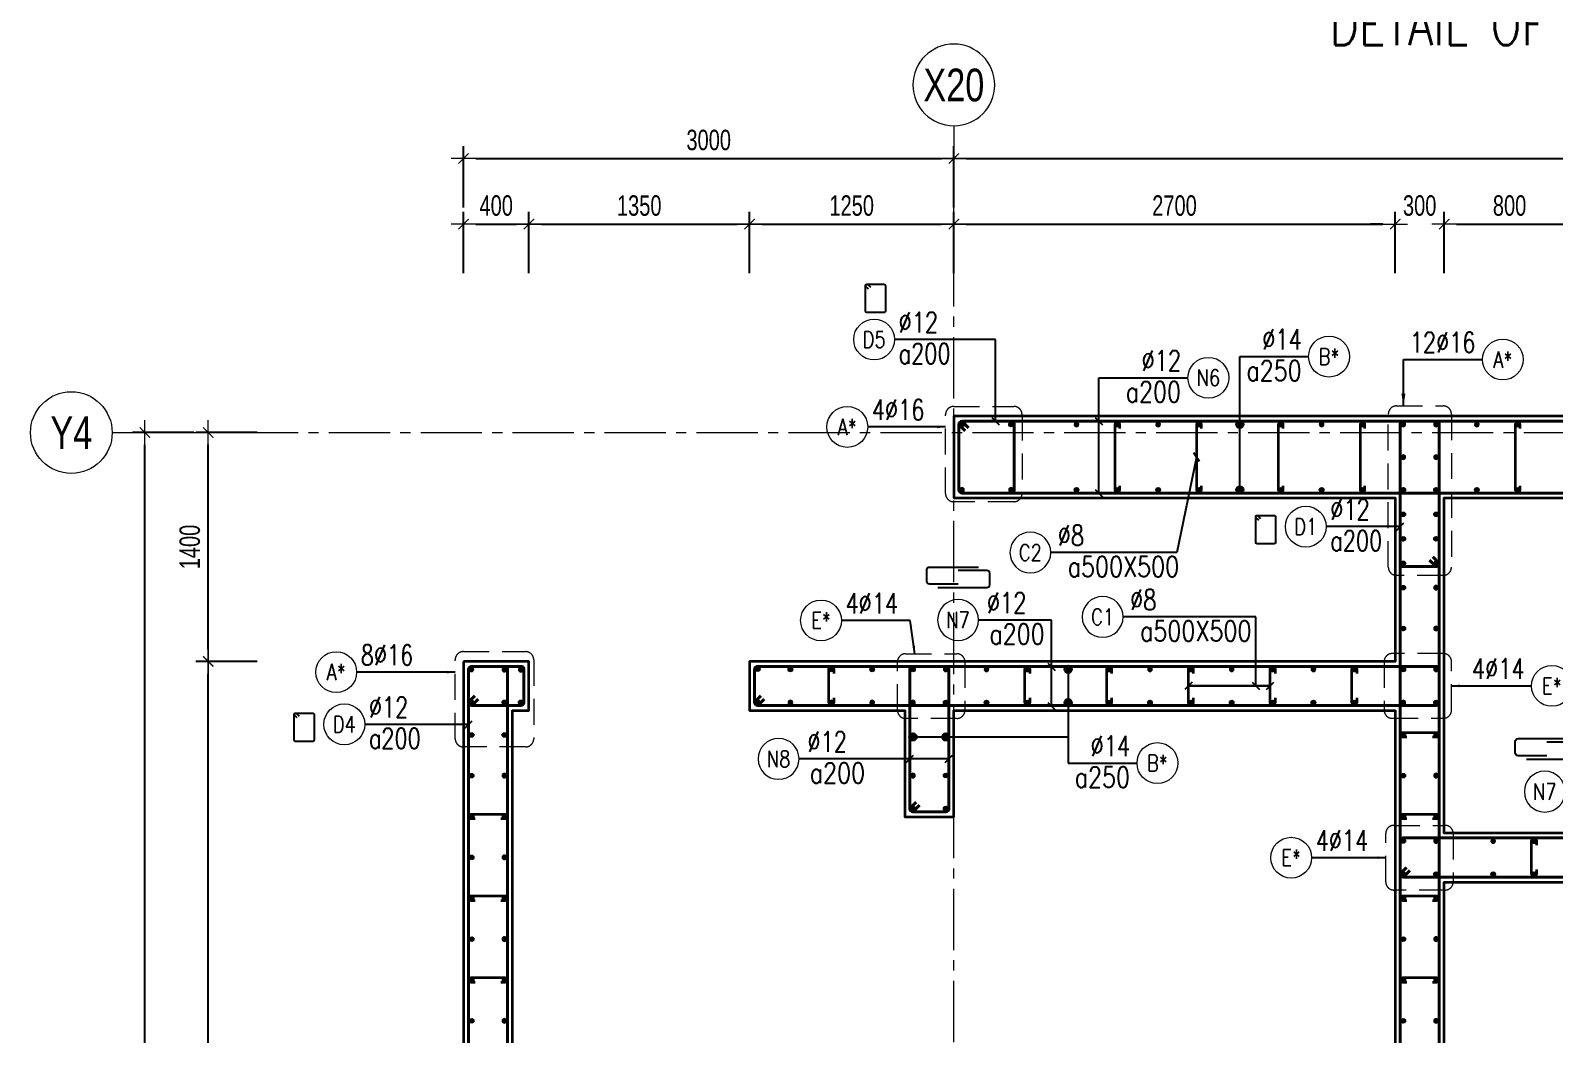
# Model space of a CAD drawing. Header units: millimetres. Extents: x 944027 to 981803, y -83026 to 82675.
# Drawn here: x 944222 to 953547, y -75370 to -69227 of the extents above; entities that cross this region are included whole.
import ezdxf
from ezdxf.enums import TextEntityAlignment as Align

# ---------------------------------------------------------------- set-up
doc = ezdxf.new("R2010")
doc.units = ezdxf.units.MM
doc.header["$MEASUREMENT"] = 0
for name, pattern in [('HIDDEN2', [4.7625, 3.175, -1.5875]), ('HT_Dim Grid$0$CENTER2', [1.125, 0.75, -0.125, 0.125, -0.125]), ('HT_Grid$0$CENTER2', [1.125, 0.75, -0.125, 0.125, -0.125])]:
    doc.linetypes.add(name, pattern=pattern)
doc.layers.get('0').update_dxf_attribs({"lineweight": 20})
doc.layers.get('Defpoints').update_dxf_attribs({"color": 151, "lineweight": 9})
for name, color, linetype, lineweight in [('HT_Dim Grid$0$NDC_S_AXIS', 5, 'HT_Dim Grid$0$CENTER2', 13), ('HT_Dim Grid$0$NDC_S_SYMBOL', 1, 'Continuous', 15), ('HT_Dim Grid$0$NDC_S_TEXT SYMBOL', 7, 'Continuous', 20), ('HT_Grid$0$NDC_S_AXIS', 5, 'HT_Grid$0$CENTER2', 13), ('KC-LEADER', 153, 'Continuous', 18), ('KC-THEP', 6, 'Continuous', 40), ('NDC_S_ANNO', 7, 'Continuous', 20), ('NDC_S_DIM', 1, 'Continuous', 15), ('NDC_S_ENG TITLE', 3, 'Continuous', 20), ('NDC_S_HIDDEN', 8, 'HIDDEN2', 13), ('NDC_S_LEADER', 1, 'Continuous', 15), ('NDC_S_REBAR', 4, 'Continuous', 35), ('NDC_S_STIRRUP', 4, 'Continuous', 40), ('NDC_S_TEXT SYMBOL', 7, 'Continuous', 20), ('NDC_S_VN TEXT', 7, 'Continuous', 20), ('NDC_S_VN TITLE', 6, 'Continuous', 35), ('NDC_S_WALL', 6, 'Continuous', 35)]:
    doc.layers.add(name, color=color, linetype=linetype, lineweight=lineweight)
doc.layers.add('Leader', color=6, linetype='Continuous')
doc.layers.add('Ligature', color=1, linetype='Continuous')
doc.styles.add('HT_Dim Grid$0$NDC_ANNO', font='', dxfattribs={"width": 0.8})
doc.styles.add('NDC_ANNO', font='', dxfattribs={"width": 0.8})
doc.styles.add('NDC_ARIAL', font='arial.ttf', dxfattribs={"width": 0.85})
doc.styles.add('NDC_DIM', font='', dxfattribs={"width": 0.75})
doc.styles.add('NDC_EN TXT', font='romans.shx', dxfattribs={"width": 0.8})
doc.styles.add('NDC_VIE TXT', font='arial.ttf', dxfattribs={"width": 0.8})
doc.styles.get('HT_Dim Grid$0$NDC_ANNO').set_extended_font_data('Dotum')
doc.styles.get('NDC_ANNO').set_extended_font_data('Dotum')
doc.styles.get('NDC_DIM').set_extended_font_data('Dotum')
doc.dimstyles.new('NDC_1-50', dxfattribs={"dimscale": 50, "dimtxt": 2.5, "dimasz": 1, "dimexe": 1.5, "dimexo": 0, "dimgap": 0.8, "dimtad": 1, "dimdec": 0, "dimdsep": 46, "dimtxsty": 'NDC_ARIAL', "dimblk": 'DIMMARK', "dimcen": 49999.938995, "dimdle": 1.5, "dimclrd": 1, "dimclre": 1, "dimclrt": 3, "dimadec": 0, "dimazin": 0, "dimtfac": 1, "dimtdec": 0, "dimtix": 1, "dimtmove": 2, "dimatfit": 3, "dimfxl": 1, "dimarcsym": 0})
doc.dimstyles.new('NDC_dim_30', dxfattribs={"dimscale": 30, "dimtxt": 2.5, "dimasz": 1.5, "dimexe": 1.5, "dimexo": 2.5, "dimgap": 1, "dimtad": 1, "dimdec": 0, "dimzin": 0, "dimdsep": 46, "dimtxsty": 'NDC_DIM', "dimblk": 'DIMMARK', "dimcen": 0.09, "dimdle": 1.2, "dimclrd": 1, "dimclre": 1, "dimclrt": 3, "dimadec": 0, "dimazin": 0, "dimtfac": 1, "dimtdec": 0, "dimtix": 1, "dimtofl": 0, "dimtmove": 0, "dimatfit": 3, "dimfxl": 6, "dimfxlon": 1, "dimtolj": 1, "dimtzin": 0, "dimarcsym": 0})
doc.dimstyles.new('NDC_dim_50', dxfattribs={"dimscale": 50, "dimtxt": 2.5, "dimasz": 1.5, "dimexe": 1.5, "dimexo": 2.5, "dimgap": 1, "dimtad": 1, "dimdec": 0, "dimzin": 0, "dimdsep": 46, "dimtxsty": 'NDC_DIM', "dimblk": 'DIMMARK', "dimcen": 0.09, "dimdle": 1.2, "dimclrd": 1, "dimclre": 1, "dimclrt": 3, "dimadec": 0, "dimazin": 0, "dimtfac": 1, "dimtdec": 0, "dimtix": 1, "dimtofl": 0, "dimtmove": 0, "dimatfit": 3, "dimfxl": 6, "dimfxlon": 1, "dimtolj": 1, "dimtzin": 0, "dimarcsym": 0})

# ---------------------------------------------------------------- blocks, each defined once
blk = doc.blocks.new('Drawing name_symbol')
at = {"layer": 'NDC_S_ENG TITLE', "style": 'NDC_EN TXT', "width": 0.8}
blk.add_attdef('SECTDET1', text='', height=5, dxfattribs=at).set_placement((0, 1.01), align=Align.CENTER)
at = {"layer": 'NDC_S_TEXT SYMBOL', "lineweight": 25, "style": 'NDC_ANNO', "width": 0.8}
blk.add_attdef('SSCALE', text='', height=2.5, dxfattribs=at).set_placement((0, -4), align=Align.CENTER)
at = {"layer": 'NDC_S_VN TITLE', "style": 'NDC_VIE TXT', "width": 0.8}
blk.add_attdef('SECTDET2', text='', height=5, dxfattribs=at).set_placement((0, 7.97), align=Align.CENTER)
blk = doc.blocks.new('THEP')
at = {"layer": 'KC-LEADER', "color": 6}
blk.add_circle((0, 0), 14, dxfattribs=at)
at = {"layer": 'KC-THEP'}
for p, q in [((-14, 0), (14, 0)), ((9.9, 9.9), (-9.9, -9.9)), ((-9.9, 9.9), (9.9, -9.9)), ((0, 14), (0, -14))]:
    blk.add_line(p, q, dxfattribs=at)
blk = doc.blocks.new('DIMMARK')
at = {"layer": 'NDC_S_DIM', "color": 1}
blk.add_line((-1.5, 0), (1, 0), dxfattribs=at)
at = {"layer": 'NDC_S_DIM', "color": 2, "const_width": 0.1}
blk.add_lwpolyline([(-0.42, -0.42), (0.42, 0.42)], dxfattribs=at)
blk = doc.blocks.new('*U13')
blk.add_circle((-2.5, 0), 2.5)
at = {"layer": 'NDC_S_VN TEXT', "color": 3, "style": 'NDC_EN TXT', "width": 0.75}
blk.add_attdef('DK1', (0.5, 0.85), '', height=2.5, dxfattribs=at)
at = {"layer": 'NDC_S_VN TEXT', "color": 7, "style": 'NDC_EN TXT', "width": 0.8}
blk.add_attdef('SH2', text='', height=2, dxfattribs=at).set_placement((-2.5, 0), align=Align.MIDDLE)
blk = doc.blocks.new('*U11')
blk.add_circle((-2.5, 0), 2.5)
at = {"layer": 'NDC_S_VN TEXT', "color": 3, "style": 'NDC_EN TXT', "width": 0.75}
for tag, p in [('DK1', (0.5, 0.85)), ('KC1', (0.5, -2.97))]:
    blk.add_attdef(tag, p, '', height=2.5, dxfattribs=at)
at = {"layer": 'NDC_S_VN TEXT', "color": 7, "style": 'NDC_EN TXT', "width": 0.8}
blk.add_attdef('SH2', text='', height=2, dxfattribs=at).set_placement((-2.5, 0), align=Align.MIDDLE)
blk = doc.blocks.new('*U10')
blk.add_circle((2.5, 0), 2.5)
at = {"layer": 'NDC_S_VN TEXT', "color": 3, "style": 'NDC_EN TXT'}
for tag, width, p in [('DK2', 0.75, (-0.85, 0.85)), ('KC2', 0.8, (-0.85, -2.97))]:
    blk.add_attdef(tag, text='', height=2.5, dxfattribs=dict(at, width=width)).set_placement(p, align=Align.RIGHT)
at = {"layer": 'NDC_S_VN TEXT', "color": 7, "style": 'NDC_EN TXT', "width": 0.8}
blk.add_attdef('SH3', text='', height=2, dxfattribs=at).set_placement((2.5, 0), align=Align.MIDDLE)
blk = doc.blocks.new('*U9')
blk.add_circle((2.5, 0), 2.5)
at = {"layer": 'NDC_S_VN TEXT', "color": 3, "style": 'NDC_EN TXT', "width": 0.75}
blk.add_attdef('DK2', text='', height=2.5, dxfattribs=at).set_placement((-0.85, 0.85), align=Align.RIGHT)
at = {"layer": 'NDC_S_VN TEXT', "color": 7, "style": 'NDC_EN TXT', "width": 0.8}
blk.add_attdef('SH3', text='', height=2, dxfattribs=at).set_placement((2.5, 0), align=Align.MIDDLE)
blk = doc.blocks.new('A$C72321851')
at = {"layer": 'Ligature'}
for points in [[(-60.9, -129.3), (-60.9, 170.9, -0.414214), (-43.3, 188.5), (25.8, 188.5, -0.414214), (43.4, 170.9), (43.4, -4.3)], [(-39.7, -4.3), (-39.7, -179.5, 0.414214), (-22.1, -197.1), (47, -197.1, 0.414214), (64.6, -179.5), (64.6, 120.7)]]:
    blk.add_lwpolyline(points, format="xyb", dxfattribs=at)
blk = doc.blocks.new('*D716')
at = {"layer": 'Defpoints', "color": 0, "ltscale": 200, "transparency": 16777216}
for p in [(947271.5, -70411.5), (946871.5, -73087.2), (947271.5, -73087.2)]:
    blk.add_point(p, dxfattribs=at)
at = {"layer": 'NDC_S_DIM', "color": 1, "lineweight": -2, "ltscale": 200, "transparency": 16777216}
for p, q in [((946871.5, -70711.5), (946871.5, -70336.5)), ((947271.5, -70711.5), (947271.5, -70336.5)), ((946946.5, -70411.5), (947196.5, -70411.5))]:
    blk.add_line(p, q, dxfattribs=at)
at = {"layer": 'NDC_S_DIM', "color": 1, "lineweight": -2, "ltscale": 200, "transparency": 16777216, "xscale": 75, "yscale": 75, "zscale": 75, "rotation": 180}
blk.add_blockref('DIMMARK', (946871.5, -70411.5), dxfattribs=at)
at = {"layer": 'NDC_S_DIM', "color": 1, "lineweight": -2, "ltscale": 200, "transparency": 16777216, "xscale": 75, "yscale": 75, "zscale": 75}
blk.add_blockref('DIMMARK', (947271.5, -70411.5), dxfattribs=at)
at = {"layer": 'NDC_S_DIM', "color": 3, "ltscale": 200, "transparency": 16777216, "insert": (947071.5, -70298.9), "char_height": 125, "attachment_point": 5, "style": 'NDC_DIM'}
blk.add_mtext('\\A1;400', dxfattribs=at)
blk = doc.blocks.new('*D717')
at = {"layer": 'Defpoints', "color": 0, "ltscale": 200, "transparency": 16777216}
for p in [(948621.5, -70411.5), (948621.5, -71587.2), (947271.5, -73087.2)]:
    blk.add_point(p, dxfattribs=at)
at = {"layer": 'NDC_S_DIM', "color": 1, "lineweight": -2, "ltscale": 200, "transparency": 16777216}
for p, q in [((947271.5, -70711.5), (947271.5, -70336.5)), ((948621.5, -70711.5), (948621.5, -70336.5)), ((947346.5, -70411.5), (948546.5, -70411.5))]:
    blk.add_line(p, q, dxfattribs=at)
at = {"layer": 'NDC_S_DIM', "color": 1, "lineweight": -2, "ltscale": 200, "transparency": 16777216, "xscale": 75, "yscale": 75, "zscale": 75, "rotation": 180}
blk.add_blockref('DIMMARK', (947271.5, -70411.5), dxfattribs=at)
at = {"layer": 'NDC_S_DIM', "color": 1, "lineweight": -2, "ltscale": 200, "transparency": 16777216, "xscale": 75, "yscale": 75, "zscale": 75}
blk.add_blockref('DIMMARK', (948621.5, -70411.5), dxfattribs=at)
at = {"layer": 'NDC_S_DIM', "color": 3, "ltscale": 200, "transparency": 16777216, "insert": (947946.5, -70298.9), "char_height": 125, "attachment_point": 5, "style": 'NDC_DIM'}
blk.add_mtext('\\A1;1350', dxfattribs=at)
blk = doc.blocks.new('*D718')
at = {"layer": 'Defpoints', "color": 0, "ltscale": 200, "transparency": 16777216}
for p in [(952871.5, -70411.5), (952571.5, -72087.2), (952871.5, -72087.2)]:
    blk.add_point(p, dxfattribs=at)
at = {"layer": 'NDC_S_DIM', "color": 1, "lineweight": -2, "ltscale": 200, "transparency": 16777216}
for p, q in [((952571.5, -70711.5), (952571.5, -70336.5)), ((952871.5, -70711.5), (952871.5, -70336.5)), ((952496.5, -70411.5), (952421.5, -70411.5)), ((952946.5, -70411.5), (953021.5, -70411.5))]:
    blk.add_line(p, q, dxfattribs=at)
at = {"layer": 'NDC_S_DIM', "color": 1, "lineweight": -2, "ltscale": 200, "transparency": 16777216, "xscale": 75, "yscale": 75, "zscale": 75}
blk.add_blockref('DIMMARK', (952571.5, -70411.5), dxfattribs=at)
at = {"layer": 'NDC_S_DIM', "color": 1, "lineweight": -2, "ltscale": 200, "transparency": 16777216, "xscale": 75, "yscale": 75, "zscale": 75, "rotation": 180}
blk.add_blockref('DIMMARK', (952871.5, -70411.5), dxfattribs=at)
at = {"layer": 'NDC_S_DIM', "color": 3, "ltscale": 200, "transparency": 16777216, "insert": (952721.5, -70298.9), "char_height": 125, "attachment_point": 5, "style": 'NDC_DIM'}
blk.add_mtext('\\A1;300', dxfattribs=at)
blk = doc.blocks.new('*D719')
at = {"layer": 'Defpoints', "color": 0, "ltscale": 200, "transparency": 16777216}
for p in [(953671.5, -70411.5), (953671.5, -71837.2), (952871.5, -72087.2)]:
    blk.add_point(p, dxfattribs=at)
at = {"layer": 'NDC_S_DIM', "color": 1, "lineweight": -2, "ltscale": 200, "transparency": 16777216}
for p, q in [((952871.5, -70711.5), (952871.5, -70336.5)), ((953671.5, -70711.5), (953671.5, -70336.5)), ((952946.5, -70411.5), (953596.5, -70411.5))]:
    blk.add_line(p, q, dxfattribs=at)
at = {"layer": 'NDC_S_DIM', "color": 1, "lineweight": -2, "ltscale": 200, "transparency": 16777216, "xscale": 75, "yscale": 75, "zscale": 75, "rotation": 180}
blk.add_blockref('DIMMARK', (952871.5, -70411.5), dxfattribs=at)
at = {"layer": 'NDC_S_DIM', "color": 1, "lineweight": -2, "ltscale": 200, "transparency": 16777216, "xscale": 75, "yscale": 75, "zscale": 75}
blk.add_blockref('DIMMARK', (953671.5, -70411.5), dxfattribs=at)
at = {"layer": 'NDC_S_DIM', "color": 3, "ltscale": 200, "transparency": 16777216, "insert": (953271.5, -70298.9), "char_height": 125, "attachment_point": 5, "style": 'NDC_DIM'}
blk.add_mtext('\\A1;800', dxfattribs=at)
blk = doc.blocks.new('*D727')
at = {"layer": 'Defpoints', "color": 0, "ltscale": 200, "transparency": 16777216}
for p in [(949871.5, -70010.4), (946871.5, -70711.5), (949871.5, -70711.5)]:
    blk.add_point(p, dxfattribs=at)
at = {"layer": 'NDC_S_DIM', "color": 1, "lineweight": -2, "ltscale": 200, "transparency": 16777216}
for p, q in [((946871.5, -70310.4), (946871.5, -69935.4)), ((946946.5, -70010.4), (949796.5, -70010.4)), ((949871.5, -70310.4), (949871.5, -69935.4))]:
    blk.add_line(p, q, dxfattribs=at)
at = {"layer": 'NDC_S_DIM', "color": 1, "lineweight": -2, "ltscale": 200, "transparency": 16777216, "xscale": 75, "yscale": 75, "zscale": 75, "rotation": 180}
blk.add_blockref('DIMMARK', (946871.5, -70010.4), dxfattribs=at)
at = {"layer": 'NDC_S_DIM', "color": 1, "lineweight": -2, "ltscale": 200, "transparency": 16777216, "xscale": 75, "yscale": 75, "zscale": 75}
blk.add_blockref('DIMMARK', (949871.5, -70010.4), dxfattribs=at)
at = {"layer": 'NDC_S_DIM', "color": 3, "ltscale": 200, "transparency": 16777216, "insert": (948371.5, -69897.8), "char_height": 125, "attachment_point": 5, "style": 'NDC_DIM'}
blk.add_mtext('\\A1;3000', dxfattribs=at)
blk = doc.blocks.new('*D729')
at = {"layer": 'Defpoints', "color": 0, "ltscale": 200, "transparency": 16777216}
for p in [(945309.7, -73087.2), (946871.5, -73087.2), (946871.5, -80287.2)]:
    blk.add_point(p, dxfattribs=at)
at = {"layer": 'NDC_S_DIM', "color": 1, "lineweight": -2, "ltscale": 200, "transparency": 16777216}
for p, q in [((945609.7, -73087.2), (945234.7, -73087.2)), ((945309.7, -80212.2), (945309.7, -73162.2)), ((945609.7, -80287.2), (945234.7, -80287.2))]:
    blk.add_line(p, q, dxfattribs=at)
at = {"layer": 'NDC_S_DIM', "color": 1, "lineweight": -2, "ltscale": 200, "transparency": 16777216, "xscale": 75, "yscale": 75, "zscale": 75}
for p, rotation in [((945309.7, -73087.2), 90), ((945309.7, -80287.2), 270)]:
    blk.add_blockref('DIMMARK', p, dxfattribs=dict(at, rotation=rotation))
at = {"layer": 'NDC_S_DIM', "color": 3, "ltscale": 200, "transparency": 16777216, "insert": (945197.1, -76687.2), "char_height": 125, "attachment_point": 5, "rotation": 90, "style": 'NDC_DIM'}
blk.add_mtext('\\A1;7200', dxfattribs=at)
blk = doc.blocks.new('*D730')
at = {"layer": 'Defpoints', "color": 0, "ltscale": 200, "transparency": 16777216}
for p in [(944922.1, -71687.2), (946871.5, -71687.2), (946871.5, -80687.2)]:
    blk.add_point(p, dxfattribs=at)
at = {"layer": 'NDC_S_DIM', "color": 1, "lineweight": -2, "ltscale": 200, "transparency": 16777216}
for p, q in [((945222.1, -71687.2), (944847.1, -71687.2)), ((944922.1, -80612.2), (944922.1, -71762.2)), ((945222.1, -80687.2), (944847.1, -80687.2))]:
    blk.add_line(p, q, dxfattribs=at)
at = {"layer": 'NDC_S_DIM', "color": 1, "lineweight": -2, "ltscale": 200, "transparency": 16777216, "xscale": 75, "yscale": 75, "zscale": 75}
for p, rotation in [((944922.1, -71687.2), 90), ((944922.1, -80687.2), 270)]:
    blk.add_blockref('DIMMARK', p, dxfattribs=dict(at, rotation=rotation))
at = {"layer": 'NDC_S_DIM', "color": 3, "ltscale": 200, "transparency": 16777216, "insert": (944809.5, -76187.2), "char_height": 125, "attachment_point": 5, "rotation": 90, "style": 'NDC_DIM'}
blk.add_mtext('\\A1;9000', dxfattribs=at)
blk = doc.blocks.new('*U21')
at = {"layer": 'HT_Dim Grid$0$NDC_S_SYMBOL'}
blk.add_line((0, 5), (0, 9), dxfattribs=at)
blk.add_circle((0, 0), 5, dxfattribs=at)
at = {"layer": 'HT_Dim Grid$0$NDC_S_TEXT SYMBOL', "color": 7, "style": 'HT_Dim Grid$0$NDC_ANNO', "width": 0.8}
blk.add_attdef('GRID', text='', height=4, dxfattribs=at).set_placement((0, 0), align=Align.MIDDLE)
blk = doc.blocks.new('*U22')
at = {"layer": 'HT_Dim Grid$0$NDC_S_SYMBOL'}
blk.add_line((5, 0), (9, 0), dxfattribs=at)
blk.add_circle((0, 0), 5, dxfattribs=at)
at = {"layer": 'HT_Dim Grid$0$NDC_S_TEXT SYMBOL', "color": 7, "style": 'HT_Dim Grid$0$NDC_ANNO', "width": 0.8}
blk.add_attdef('GRID', text='', height=4, rotation=270, dxfattribs=at).set_placement((0, 0), align=Align.MIDDLE)
blk = doc.blocks.new('*D741')
at = {"layer": 'Defpoints', "color": 0, "ltscale": 200, "transparency": 16777216}
for p in [(949871.5, -70411.5), (949871.5, -70984.7), (948621.5, -71587.2)]:
    blk.add_point(p, dxfattribs=at)
at = {"layer": 'NDC_S_DIM', "color": 1, "lineweight": -2, "ltscale": 200, "transparency": 16777216}
for p, q in [((948621.5, -70711.5), (948621.5, -70336.5)), ((949871.5, -70711.5), (949871.5, -70336.5)), ((948696.5, -70411.5), (949796.5, -70411.5))]:
    blk.add_line(p, q, dxfattribs=at)
at = {"layer": 'NDC_S_DIM', "color": 1, "lineweight": -2, "ltscale": 200, "transparency": 16777216, "xscale": 75, "yscale": 75, "zscale": 75, "rotation": 180}
blk.add_blockref('DIMMARK', (948621.5, -70411.5), dxfattribs=at)
at = {"layer": 'NDC_S_DIM', "color": 1, "lineweight": -2, "ltscale": 200, "transparency": 16777216, "xscale": 75, "yscale": 75, "zscale": 75}
blk.add_blockref('DIMMARK', (949871.5, -70411.5), dxfattribs=at)
at = {"layer": 'NDC_S_DIM', "color": 3, "ltscale": 200, "transparency": 16777216, "insert": (949246.5, -70298.9), "char_height": 125, "attachment_point": 5, "style": 'NDC_DIM'}
blk.add_mtext('\\A1;1250', dxfattribs=at)
blk = doc.blocks.new('*D742')
at = {"layer": 'Defpoints', "color": 0, "ltscale": 200, "transparency": 16777216}
for p in [(952571.5, -70411.5), (952571.5, -70711.5), (949871.5, -70984.7)]:
    blk.add_point(p, dxfattribs=at)
at = {"layer": 'NDC_S_DIM', "color": 1, "lineweight": -2, "ltscale": 200, "transparency": 16777216}
for p, q in [((949871.5, -70711.5), (949871.5, -70336.5)), ((952571.5, -70586.5), (952571.5, -70336.5)), ((949946.5, -70411.5), (952496.5, -70411.5))]:
    blk.add_line(p, q, dxfattribs=at)
at = {"layer": 'NDC_S_DIM', "color": 1, "lineweight": -2, "ltscale": 200, "transparency": 16777216, "xscale": 75, "yscale": 75, "zscale": 75, "rotation": 180}
blk.add_blockref('DIMMARK', (949871.5, -70411.5), dxfattribs=at)
at = {"layer": 'NDC_S_DIM', "color": 1, "lineweight": -2, "ltscale": 200, "transparency": 16777216, "xscale": 75, "yscale": 75, "zscale": 75}
blk.add_blockref('DIMMARK', (952571.5, -70411.5), dxfattribs=at)
at = {"layer": 'NDC_S_DIM', "color": 3, "ltscale": 200, "transparency": 16777216, "insert": (951221.5, -70298.9), "char_height": 125, "attachment_point": 5, "style": 'NDC_DIM'}
blk.add_mtext('\\A1;2700', dxfattribs=at)
blk = doc.blocks.new('*D743')
at = {"layer": 'Defpoints', "color": 0, "ltscale": 200, "transparency": 16777216}
for p in [(958671.5, -70010.4), (949871.5, -70711.5), (958671.5, -71587.2)]:
    blk.add_point(p, dxfattribs=at)
at = {"layer": 'NDC_S_DIM', "color": 1, "lineweight": -2, "ltscale": 200, "transparency": 16777216}
for p, q in [((949871.5, -70310.4), (949871.5, -69935.4)), ((949946.5, -70010.4), (958596.5, -70010.4)), ((958671.5, -70310.4), (958671.5, -69935.4))]:
    blk.add_line(p, q, dxfattribs=at)
at = {"layer": 'NDC_S_DIM', "color": 1, "lineweight": -2, "ltscale": 200, "transparency": 16777216, "xscale": 75, "yscale": 75, "zscale": 75, "rotation": 180}
blk.add_blockref('DIMMARK', (949871.5, -70010.4), dxfattribs=at)
at = {"layer": 'NDC_S_DIM', "color": 1, "lineweight": -2, "ltscale": 200, "transparency": 16777216, "xscale": 75, "yscale": 75, "zscale": 75}
blk.add_blockref('DIMMARK', (958671.5, -70010.4), dxfattribs=at)
at = {"layer": 'NDC_S_DIM', "color": 3, "ltscale": 200, "transparency": 16777216, "insert": (954271.5, -69897.8), "char_height": 125, "attachment_point": 5, "style": 'NDC_DIM'}
blk.add_mtext('\\A1;8800', dxfattribs=at)
blk = doc.blocks.new('*D746')
at = {"layer": 'Defpoints', "color": 0, "ltscale": 200, "transparency": 16777216}
for p in [(945309.7, -71687.2), (948201.4, -71687.2), (946871.5, -73087.2)]:
    blk.add_point(p, dxfattribs=at)
at = {"layer": 'NDC_S_DIM', "color": 1, "lineweight": -2, "ltscale": 200, "transparency": 16777216}
for p, q in [((945609.7, -71687.2), (945234.7, -71687.2)), ((945309.7, -73012.2), (945309.7, -71762.2)), ((945609.7, -73087.2), (945234.7, -73087.2))]:
    blk.add_line(p, q, dxfattribs=at)
at = {"layer": 'NDC_S_DIM', "color": 1, "lineweight": -2, "ltscale": 200, "transparency": 16777216, "xscale": 75, "yscale": 75, "zscale": 75}
for p, rotation in [((945309.7, -71687.2), 90), ((945309.7, -73087.2), 270)]:
    blk.add_blockref('DIMMARK', p, dxfattribs=dict(at, rotation=rotation))
at = {"layer": 'NDC_S_DIM', "color": 3, "ltscale": 200, "transparency": 16777216, "insert": (945197.1, -72387.2), "char_height": 125, "attachment_point": 5, "rotation": 90, "style": 'NDC_DIM'}
blk.add_mtext('\\A1;1400', dxfattribs=at)

msp = doc.modelspace()

# ---------------------------------------------------------------- linework, layer by layer
at = {"layer": 'HT_Grid$0$NDC_S_AXIS', "ltscale": 500}
for p, q in [((949871.5, -82165.5), (949871.5, -70010.4)), ((944922.1, -71687.2), (960215.5, -71687.2))]:
    msp.add_line(p, q, dxfattribs=at)
at = {"layer": 'Ligature'}
for points in [[(949349.8, -70809.7), (949333.9, -70793.8, -0.668179), (949339.7, -70779.8), (949444.3, -70779.8, -0.414214), (949452.5, -70788), (949452.5, -70945.1, -0.414214), (949444.3, -70953.3), (949339.7, -70953.3, -0.414214), (949331.5, -70945.1), (949331.5, -70788, -0.668179), (949345.4, -70782.2), (949361.4, -70798.2)], [(951737, -72223.7), (951721, -72207.7, -0.668179), (951726.8, -72193.8), (951831.4, -72193.8, -0.414214), (951839.6, -72201.9), (951839.6, -72359, -0.414214), (951831.4, -72367.2), (951726.8, -72367.2, -0.414214), (951718.6, -72359), (951718.6, -72201.9, -0.668179), (951732.5, -72196.1), (951748.5, -72212.1)], [(945854.5, -73433.1), (945838.5, -73417.2, -0.668179), (945844.3, -73403.2), (945948.9, -73403.2, -0.414214), (945957.1, -73411.4), (945957.1, -73568.5, -0.414214), (945948.9, -73576.7), (945844.3, -73576.7, -0.414214), (945836.1, -73568.5), (945836.1, -73411.4, -0.668179), (945850.1, -73405.6), (945866, -73421.6)]]:
    msp.add_lwpolyline(points, format="xyb", dxfattribs=at)
at = {"layer": 'NDC_S_HIDDEN', "ltscale": 50}
for points in [[(949870.5, -71527.3), (950239, -71527.3, -0.414214), (950289, -71577.3), (950289, -72060, -0.414214), (950239, -72110), (949870.5, -72110, -0.414214), (949820.5, -72060), (949820.5, -71577.3, -0.414214)], [(952579.6, -71524.1), (952865.7, -71524.1, -0.414214), (952915.7, -71574.1), (952915.7, -72510.6, -0.414214), (952865.7, -72560.6), (952579.6, -72560.6, -0.414214), (952529.6, -72510.6), (952529.6, -71574.1, -0.414214)], [(946870.5, -73027.3), (947251.3, -73027.3, -0.414214), (947301.3, -73077.3), (947301.3, -73560, -0.414214), (947251.3, -73610), (946870.5, -73610, -0.414214), (946820.5, -73560), (946820.5, -73077.3, -0.414214)], [(949576.5, -73040), (949889.5, -73040, -0.414214), (949939.5, -73090), (949939.5, -73385.9, -0.414214), (949889.5, -73435.9), (949576.5, -73435.9, -0.414214), (949526.5, -73385.9), (949526.5, -73090, -0.414214)], [(952866.4, -73038.9), (952553.4, -73039.2, 0.414214), (952503.4, -73089.2), (952503.7, -73385.1, 0.414214), (952553.7, -73435.1), (952866.7, -73434.8, 0.414214), (952916.7, -73384.8), (952916.5, -73088.9, 0.414214)], [(952563.8, -74090), (952876.8, -74090, -0.414214), (952926.8, -74140), (952926.8, -74435.9, -0.414214), (952876.8, -74485.9), (952563.8, -74485.9, -0.414214), (952513.8, -74435.9), (952513.8, -74140, -0.414214)]]:
    msp.add_lwpolyline(points, format="xyb", close=True, dxfattribs=at)
at = {"layer": 'NDC_S_REBAR'}
for points in [[(950886.6, -71662.2), (950886.6, -71637.2, 1), (950856.6, -71637.2), (950856.6, -72037.2, 1), (950886.6, -72037.2), (950886.6, -72012.2)], [(951386.6, -71662.2), (951386.6, -71637.2, 1), (951356.6, -71637.2), (951356.6, -72037.2, 1), (951386.6, -72037.2), (951386.6, -72012.2)], [(951886.6, -71662.2), (951886.6, -71637.2, 1), (951856.6, -71637.2), (951856.6, -72037.2, 1), (951886.6, -72037.2), (951886.6, -72012.2)], [(952386.6, -71662.2), (952386.6, -71637.2, 1), (952356.6, -71637.2), (952356.6, -72037.2, 1), (952386.6, -72037.2), (952386.6, -72012.2)], [(953336.5, -71662.2), (953336.5, -71637.2, 1), (953306.5, -71637.2), (953306.5, -72037.2, 1), (953336.5, -72037.2), (953336.5, -72012.2)], [(949136.5, -73310.7), (949136.5, -73335.7, -1), (949106.5, -73335.7), (949106.5, -73135.7, -1), (949136.5, -73135.7), (949136.5, -73160.7)], [(950336.5, -73310.7), (950336.5, -73335.7, -1), (950306.5, -73335.7), (950306.5, -73135.7, -1), (950336.5, -73135.7), (950336.5, -73160.7)], [(950836.5, -73310.7), (950836.5, -73335.7, -1), (950806.5, -73335.7), (950806.5, -73135.7, -1), (950836.5, -73135.7), (950836.5, -73160.7)], [(951336.5, -73310.7), (951336.5, -73335.7, -1), (951306.5, -73335.7), (951306.5, -73135.7, -1), (951336.5, -73135.7), (951336.5, -73160.7)], [(951836.5, -73310.7), (951836.5, -73335.7, -1), (951806.5, -73335.7), (951806.5, -73135.7, -1), (951836.5, -73135.7), (951836.5, -73160.7)], [(952336.5, -73310.7), (952336.5, -73335.7, -1), (952306.5, -73335.7), (952306.5, -73135.7, -1), (952336.5, -73135.7), (952336.5, -73160.7)], [(952643, -73551), (952618, -73551, -1), (952618, -73521), (952825, -73521, -1), (952825, -73551), (952800, -73551)], [(946943, -74051), (946918, -74051, -1), (946918, -74021), (947125.1, -74021, -1), (947125.1, -74051), (947100.1, -74051)], [(952643, -74051), (952618, -74051, -1), (952618, -74021), (952825.1, -74021, -1), (952825.1, -74051), (952800.1, -74051)], [(953436.5, -74360.7), (953436.5, -74385.7, -1), (953406.5, -74385.7), (953406.5, -74185.7, -1), (953436.5, -74185.7), (953436.5, -74210.7)], [(946943, -74551), (946918, -74551, -1), (946918, -74521), (947125.1, -74521, -1), (947125.1, -74551), (947100.1, -74551)], [(952643, -74551), (952618, -74551, -1), (952618, -74521), (952825.1, -74521, -1), (952825.1, -74551), (952800.1, -74551)], [(946943, -75051), (946918, -75051, -1), (946918, -75021), (947125.1, -75021, -1), (947125.1, -75051), (947100.1, -75051)], [(952643, -75051), (952618, -75051, -1), (952618, -75021), (952825.1, -75021, -1), (952825.1, -75051), (952800.1, -75051)]]:
    msp.add_lwpolyline(points, format="xyb", dxfattribs=at)
at = {"layer": 'NDC_S_STIRRUP'}
for points in [[(949961.5, -71657.2), (949921.5, -71617.2, 0.414214), (949901.5, -71637.2), (949901.5, -72037.2, 0.414214), (949921.5, -72057.2), (954021.5, -72057.2, 0.414214), (954041.5, -72037.2), (954041.5, -71637.2, 0.414214), (954021.5, -71617.2), (949921.5, -71617.2, 0.414214), (949901.5, -71637.2), (949941.5, -71677.2)], [(949961.5, -71657.2), (949921.5, -71617.2, 0.414214), (949901.5, -71637.2), (949901.5, -72037.2, 0.414214), (949921.5, -72057.2), (950221.5, -72057.2, 0.414214), (950241.5, -72037.2), (950241.5, -71637.2, 0.414214), (950221.5, -71617.2), (949921.5, -71617.2, 0.414214), (949901.5, -71637.2), (949941.5, -71677.2)], [(952801.5, -80697.2), (952841.5, -80737.2, -0.414214), (952821.5, -80757.2), (952621.5, -80757.2, -0.414214), (952601.5, -80737.2), (952601.5, -71637.2, -0.414214), (952621.5, -71617.2), (952821.5, -71617.2, -0.414214), (952841.5, -71637.2), (952841.5, -80737.2, -0.414214), (952821.5, -80757.2), (952781.5, -80717.2)], [(952801.6, -72447.2), (952841.6, -72487.2, -0.414214), (952821.6, -72507.2), (952621.6, -72507.2, -0.414214), (952601.6, -72487.2), (952601.5, -71637.2, -0.414214), (952621.5, -71617.2), (952821.5, -71617.2, -0.414214), (952841.5, -71637.2), (952841.6, -72487.2, -0.414214), (952821.6, -72507.2), (952781.6, -72467.2)], [(947101.5, -80697.2), (947141.5, -80737.2, -0.414214), (947121.5, -80757.2), (946921.5, -80757.2, -0.414214), (946901.5, -80737.2), (946901.5, -73137.2, -0.414214), (946921.5, -73117.2), (947121.5, -73117.2, -0.414214), (947141.5, -73137.2), (947141.5, -80737.2, -0.414214), (947121.5, -80757.2), (947081.5, -80717.2)], [(946961.5, -73317.2), (946921.5, -73357.2, -0.414214), (946901.5, -73337.2), (946901.5, -73137.2, -0.414214), (946921.5, -73117.2), (947221.5, -73117.2, -0.414214), (947241.5, -73137.2), (947241.5, -73337.2, -0.414358), (947221.5, -73357.2), (946921.5, -73357.2, -0.414214), (946901.5, -73337.2), (946941.5, -73297.2)], [(948711.5, -73317.2), (948671.5, -73357.2, -0.414214), (948651.5, -73337.2), (948651.5, -73137.2, -0.414214), (948671.5, -73117.2), (952821.5, -73117.2, -0.414214), (952841.5, -73137.2), (952841.5, -73337.2, -0.414358), (952821.5, -73357.2), (948671.5, -73357.2, -0.414214), (948651.5, -73337.2), (948691.5, -73297.2)], [(949641.5, -73947.2), (949601.5, -73987.2, 0.414214), (949621.5, -74007.2), (949821.5, -74007.2, 0.414214), (949841.5, -73987.2), (949841.5, -73137.2, 0.414214), (949821.5, -73117.2), (949621.5, -73117.2, 0.414214), (949601.5, -73137.2), (949601.5, -73987.2, 0.414214), (949621.5, -74007.2), (949661.5, -73967.2)], [(952661.5, -74367.2), (952621.5, -74407.2, -0.414214), (952601.5, -74387.2), (952601.5, -74187.2, -0.414214), (952621.5, -74167.2), (955921.5, -74167.2, -0.414214), (955941.5, -74187.2), (955941.5, -74387.2, -0.414358), (955921.5, -74407.2), (952621.5, -74407.2, -0.414214), (952601.5, -74387.2), (952641.5, -74347.2)]]:
    msp.add_lwpolyline(points, format="xyb", dxfattribs=at)
at = {"layer": 'NDC_S_WALL', "ltscale": 10}
for points in [[(954071.5, -71587.2), (949871.5, -71587.2), (949871.5, -72087.2), (952571.5, -72087.2), (952571.5, -73087.2), (948621.5, -73087.2), (948621.5, -73387.2), (949571.5, -73387.2), (949571.5, -74037.2), (949871.5, -74037.2), (949871.5, -73387.2), (952571.5, -73387.2), (952571.5, -78787.2), (948621.5, -78787.2), (948621.5, -80787.2), (951601.5, -80787.2), (951601.5, -80287.2), (948921.5, -80287.2), (948921.5, -78987.2), (952571.5, -78987.2), (952571.5, -80287.2), (952401.5, -80287.2), (952401.5, -80787.2), (958671.5, -80787.2)], [(955671.5, -74137.2), (952871.5, -74137.2), (952871.5, -72087.2), (954071.5, -72087.2)], [(958671.5, -80287.2), (952871.5, -80287.2), (952871.5, -74437.2), (955671.5, -74437.2)]]:
    msp.add_lwpolyline(points, dxfattribs=at)
msp.add_lwpolyline([(946871.5, -73087.2), (946871.5, -80787.2), (947271.5, -80787.2), (947271.5, -80287.2), (947171.5, -80287.2), (947171.5, -73387.2), (947271.5, -73387.2), (947271.5, -73087.2)], close=True, dxfattribs=at)

# ---------------------------------------------------------------- block references
at = {"layer": 'HT_Dim Grid$0$NDC_S_AXIS'}
ref = msp.add_blockref('*U21', (949871.5, -69560.4), dxfattribs=dict(at, xscale=-50, yscale=50, zscale=50, rotation=180))
ref.add_attrib('GRID', 'X20', dxfattribs={"layer": 'HT_Dim Grid$0$NDC_S_TEXT SYMBOL', "color": 7, "height": 200, "style": 'HT_Dim Grid$0$NDC_ANNO', "width": 0.8}).set_placement((949871.5, -69560.4), align=Align.MIDDLE)
ref = msp.add_blockref('*U22', (944472.1, -71687.2), dxfattribs=dict(at, xscale=50, yscale=50, zscale=150))
ref.add_attrib('GRID', 'Y4', dxfattribs={"layer": 'HT_Dim Grid$0$NDC_S_TEXT SYMBOL', "color": 7, "height": 200, "style": 'HT_Dim Grid$0$NDC_ANNO', "width": 0.8}).set_placement((944472.1, -71687.2), align=Align.MIDDLE)
at = {"layer": 'KC-THEP'}
for p, rotation in [((949921.5, -71637.2), 9.668564436380946), ((950221.5, -71637.2), 9.668564436380946), ((952618, -71637.2), 189.6685644359343), ((952618, -71637.2), 189.6685644359343), ((950621.6, -72037.2), 189.6685644363809), ((950871.6, -72037.2), 189.6685644363809), ((951121.6, -72037.2), 189.6685644363809), ((951371.6, -72037.2), 189.6685644363809), ((951621.6, -72037.2), 189.6685644363809), ((951871.6, -72037.2), 189.6685644363809), ((952121.6, -72037.2), 189.6685644363809), ((952371.6, -72037.2), 189.6685644363809), ((952621.5, -72037.2), 189.6685644359343), ((952621.5, -72037.2), 189.6685644359343), ((952621.6, -72037.2), 189.6685644363809), ((952821.5, -72037.2), 189.6685644359343), ((952821.5, -72037.2), 189.6685644359343), ((953071.5, -72037.2), 189.6685644363809), ((953321.5, -72037.2), 189.6685644363809), ((952621.5, -72187.2), 189.6685644359343), ((952821.5, -72187.2), 189.6685644359343), ((952621.5, -72337.2), 189.6685644359343), ((952821.5, -72337.2), 189.6685644359343), ((952621.5, -72487.2), 189.6685644359343), ((952821.5, -72487.2), 189.6685644359343), ((952621.5, -72636), 189.6685644363809), ((952621.5, -72886), 189.6685644363809), ((946918, -73137.2), 189.6685644363809), ((948671.5, -73134.1), 189.6685644363809), ((948871.5, -73136), 189.6685644363809), ((949121.5, -73136), 189.6685644363809), ((949371.5, -73136), 189.6685644363809), ((949621.5, -73136), 189.6685644363809), ((952621.5, -73136), 189.6685644363809), ((947121.5, -73337.2), 189.6685644363809), ((947221.5, -73337.2), 189.6685644363809), ((949821.5, -73338.8), 189.6685644363809), ((950071.5, -73338.8), 189.6685644363809), ((950321.5, -73338.8), 189.6685644363809), ((950571.5, -73338.8), 189.6685644363809), ((950821.5, -73338.8), 189.6685644363809), ((951071.5, -73338.8), 189.6685644363809), ((951321.5, -73338.8), 189.6685644363809), ((951571.5, -73338.8), 189.6685644363809), ((951821.5, -73338.8), 189.6685644363809), ((952071.5, -73338.8), 189.6685644363809), ((952321.5, -73338.8), 189.6685644363809), ((952821.5, -73338.8), 189.6685644363809), ((946921.5, -73537.2), 189.6685644363809), ((947121.5, -73537.2), 189.6685644363809), ((949821.5, -73548.9), 189.6685644363809), ((952621.5, -73536), 189.6685644363809), ((946921.5, -73786), 189.6685644363809), ((949821.5, -73785.2), 189.6685644363809), ((952621.5, -73786), 189.6685644363809), ((946921.5, -74036), 189.6685644363809), ((949821.5, -73986.9), 189.6685644363809), ((952621.5, -74036), 189.6685644363809), ((952621.5, -74186), 189.6685644363809), ((946921.5, -74286), 189.6685644363809), ((952821.5, -74388.8), 189.6685644363809), ((953171.5, -74388.8), 189.6685644363809), ((953421.5, -74388.8), 189.6685644363809), ((946921.5, -74536), 189.6685644363809), ((952621.5, -74536), 189.6685644363809), ((946921.5, -74786), 189.6685644363809), ((952621.5, -74786), 189.6685644363809), ((946921.5, -75036), 189.6685644363809), ((952621.5, -75036), 189.6685644363809), ((946921.5, -75286), 189.6685644363809), ((952621.5, -75286), 189.6685644363809)]:
    msp.add_blockref('THEP', p, dxfattribs=dict(at, rotation=rotation))
at = {"layer": 'KC-THEP', "xscale": -1}
for p, rotation in [((950621.6, -71637.2), 350.3314355636191), ((950871.6, -71637.2), 350.3314355636191), ((951121.6, -71637.2), 350.3314355636191), ((951371.6, -71637.2), 350.3314355636191), ((951621.6, -71637.2), 350.3314355636191), ((951871.6, -71637.2), 350.3314355636191), ((952121.6, -71637.2), 350.3314355636191), ((952371.6, -71637.2), 350.3314355636191), ((952621.6, -71637.2), 350.3314355636191), ((952821.5, -71637.2), 350.3314355631725), ((952821.5, -71637.2), 350.3314355631725), ((953071.5, -71637.2), 350.3314355636191), ((953321.5, -71637.2), 350.3314355636191), ((952621.5, -71837.2), 170.3314355631724), ((952621.5, -71837.2), 170.3314355631724), ((952821.5, -71837.2), 170.3314355631724), ((952821.5, -71837.2), 170.3314355631724), ((949921.5, -72037.2), 170.331435563619), ((950221.5, -72037.2), 170.331435563619), ((952821.5, -72635.7), 350.3314355636191), ((952821.5, -72885.7), 350.3314355636191), ((947121.5, -73137.2), 350.3314355636191), ((947221.5, -73137.2), 350.3314355636191), ((949821.5, -73135.7), 350.3314355636191), ((950071.5, -73135.7), 350.3314355636191), ((950321.5, -73135.7), 350.3314355636191), ((950571.5, -73135.7), 350.3314355636191), ((950821.5, -73135.7), 350.3314355636191), ((951071.5, -73135.7), 350.3314355636191), ((951321.5, -73135.7), 350.3314355636191), ((951571.5, -73135.7), 350.3314355636191), ((951821.5, -73135.7), 350.3314355636191), ((952071.5, -73135.7), 350.3314355636191), ((952321.5, -73135.7), 350.3314355636191), ((952821.5, -73135.7), 350.3314355636191), ((946921.5, -73337.2), 170.331435563619), ((948671.5, -73337.2), 350.3314355636191), ((948871.5, -73339.1), 350.3314355636191), ((949121.5, -73339.1), 350.3314355636191), ((949371.5, -73339.1), 350.3314355636191), ((949621.5, -73339.1), 350.3314355636191), ((952621.5, -73339.1), 350.3314355636191), ((949621.5, -73549.2), 350.3314355636191), ((952821.5, -73535.7), 350.3314355636191), ((947121.5, -73785.7), 350.3314355636191), ((949621.5, -73785.5), 350.3314355636191), ((952821.5, -73785.7), 350.3314355636191), ((947121.5, -74035.7), 350.3314355636191), ((949621.5, -73987.2), 350.3314355636191), ((952821.5, -74035.7), 350.3314355636191), ((952821.5, -74185.7), 350.3314355636191), ((953171.5, -74185.7), 350.3314355636191), ((953421.5, -74185.7), 350.3314355636191), ((947121.5, -74285.7), 350.3314355636191), ((952621.5, -74389.1), 350.3314355636191), ((947121.5, -74535.7), 350.3314355636191), ((952821.5, -74535.7), 350.3314355636191), ((947121.5, -74785.7), 350.3314355636191), ((952821.5, -74785.7), 350.3314355636191), ((947121.5, -75035.7), 350.3314355636191), ((952821.5, -75035.7), 350.3314355636191), ((947121.5, -75285.7), 350.3314355636191), ((952821.5, -75285.7), 350.3314355636191)]:
    msp.add_blockref('THEP', p, dxfattribs=dict(at, rotation=rotation))
at = {"layer": 'Leader', "xscale": -1, "rotation": 270.0000000000001}
for p in [(949902.3, -72574.2), (953503.6, -73624.2)]:
    msp.add_blockref('A$C72321851', p, dxfattribs=at)
at = {"layer": 'NDC_S_ANNO'}
ref = msp.add_blockref('Drawing name_symbol', (954274.3, -69367.3), dxfattribs=dict(at, xscale=50, yscale=50, zscale=50))
ref.add_attrib('SECTDET1', 'DETAIL OF CORE WALL HT-CW1', dxfattribs={"layer": 'NDC_S_ENG TITLE', "height": 250, "style": 'NDC_EN TXT', "width": 0.8}).set_placement((954274.3, -69316.7), align=Align.CENTER)
ref.add_attrib('SECTDET2', 'CHI TIẾT LÕI VÁCH HT-CW1 TẦNG 23F~34F', dxfattribs={"layer": 'NDC_S_VN TITLE', "height": 250, "style": 'NDC_VIE TXT', "width": 0.8}).set_placement((954274.3, -68968.7), align=Align.CENTER)
at = {"layer": 'NDC_S_VN TEXT', "xscale": 50, "yscale": 50, "zscale": 50}
for name, p, values in [('*U11', (949508.9, -71117.8), {'SH2': 'D5', 'DK1': '%%C12', 'KC1': 'a200'}), ('*U10', (952042.2, -71222.2), {'SH3': 'B*', 'DK2': '%%C14', 'KC2': 'a250'}), ('*U9', (953105.3, -71240.2), {'SH3': 'A*', 'DK2': '12%%C16'}), ('*U10', (951303.8, -71351.9), {'SH3': 'N6', 'DK2': '%%C12', 'KC2': 'a200'}), ('*U13', (949344.5, -71652.6), {'SH2': 'A*', 'DK1': '4%%C16'}), ('*U11', (952149.9, -72262.7), {'SH2': 'D1', 'DK1': '%%C12', 'KC1': 'a200'}), ('*U13', (949183.8, -72836.7), {'SH2': 'E*', 'DK1': '4%%C14'}), ('*U13', (946217.7, -73152.6), {'SH2': 'A*', 'DK1': '8%%C16'}), ('*U9', (953405.5, -73236.8), {'SH3': 'E*', 'DK2': '4%%C14'}), ('*U11', (946267.4, -73472.1), {'SH2': 'D4', 'DK1': '%%C12', 'KC1': 'a200'}), ('*U10', (950992.1, -73709.1), {'SH3': 'B*', 'DK2': '%%C14', 'KC2': 'a250'}), ('*U13', (952060.4, -74287.9), {'SH2': 'E*', 'DK1': '4%%C14'})]:
    msp.add_blockref(name, p, dxfattribs=at).add_auto_attribs(values)
at = {"layer": 'NDC_S_VN TEXT'}
ref = msp.add_blockref('*U10', (950464.6, -72421.1), dxfattribs=dict(at, xscale=-50, yscale=50, zscale=50))
ref.add_attrib('SH3', 'C2', dxfattribs={"color": 7, "height": 100, "style": 'NDC_EN TXT', "width": 0.8}).set_placement((950339.6, -72421.1), align=Align.MIDDLE)
ref.add_attrib('DK2', '%%c8', dxfattribs={"color": 3, "height": 125, "style": 'NDC_EN TXT', "width": 0.75}).set_placement((950667.8, -72378.8), align=Align.RIGHT)
ref.add_attrib('KC2', 'a500X500', dxfattribs={"color": 3, "height": 125, "style": 'NDC_EN TXT', "width": 0.8}).set_placement((951249.9, -72569.7), align=Align.RIGHT)
ref = msp.add_blockref('*U10', (950022.3, -72833.8), dxfattribs=dict(at, xscale=-50, yscale=50, zscale=50))
ref.add_attrib('SH3', 'N7', dxfattribs={"color": 7, "height": 100, "style": 'NDC_EN TXT', "width": 0.8}).set_placement((949897.3, -72833.8), align=Align.MIDDLE)
ref.add_attrib('DK2', '%%C12', dxfattribs={"color": 3, "height": 125, "style": 'NDC_EN TXT', "width": 0.75}).set_placement((950314.8, -72791.5), align=Align.RIGHT)
ref.add_attrib('KC2', 'a200', dxfattribs={"color": 3, "height": 125, "style": 'NDC_EN TXT', "width": 0.8}).set_placement((950426.7, -72982.4), align=Align.RIGHT)
ref = msp.add_blockref('*U10', (950907, -72814.7), dxfattribs=dict(at, xscale=-50, yscale=50, zscale=50))
ref.add_attrib('SH3', 'C1', dxfattribs={"color": 7, "height": 100, "style": 'NDC_EN TXT', "width": 0.8}).set_placement((950782, -72814.7), align=Align.MIDDLE)
ref.add_attrib('DK2', '%%c8', dxfattribs={"color": 3, "height": 125, "style": 'NDC_EN TXT', "width": 0.75}).set_placement((951110.2, -72772.4), align=Align.RIGHT)
ref.add_attrib('KC2', 'a500X500', dxfattribs={"color": 3, "height": 125, "style": 'NDC_EN TXT', "width": 0.8}).set_placement((951692.4, -72963.3), align=Align.RIGHT)
ref = msp.add_blockref('*U10', (948924.3, -73683.5), dxfattribs=dict(at, xscale=-50, yscale=50, zscale=50))
ref.add_attrib('SH3', 'N8', dxfattribs={"color": 7, "height": 100, "style": 'NDC_EN TXT', "width": 0.8}).set_placement((948799.3, -73683.5), align=Align.MIDDLE)
ref.add_attrib('DK2', '%%C12', dxfattribs={"color": 3, "height": 125, "style": 'NDC_EN TXT', "width": 0.75}).set_placement((949216.8, -73641.2), align=Align.RIGHT)
ref.add_attrib('KC2', 'a200', dxfattribs={"color": 3, "height": 125, "style": 'NDC_EN TXT', "width": 0.8}).set_placement((949328.7, -73832.1), align=Align.RIGHT)
ref = msp.add_blockref('*U10', (953611.9, -73883.8), dxfattribs=dict(at, xscale=-50, yscale=50, zscale=50))
ref.add_attrib('SH3', 'N7', dxfattribs={"color": 7, "height": 100, "style": 'NDC_EN TXT', "width": 0.8}).set_placement((953486.9, -73883.8), align=Align.MIDDLE)
ref.add_attrib('DK2', '%%C12', dxfattribs={"color": 3, "height": 125, "style": 'NDC_EN TXT', "width": 0.75}).set_placement((953904.4, -73841.5), align=Align.RIGHT)
ref.add_attrib('KC2', 'a200', dxfattribs={"color": 3, "height": 125, "style": 'NDC_EN TXT', "width": 0.8}).set_placement((954016.3, -74032.4), align=Align.RIGHT)

# ---------------------------------------------------------------- dimensions: what is measured, and where the dimension line sits
at = {"layer": 'NDC_S_DIM', "ltscale": 200}
for base, p1, p2, picture, middle in [((949871.5, -70010.4), (946871.5, -70711.5), (949871.5, -70711.5), '*D727', (948371.5, -69897.8)), ((947271.5, -70411.5), (946871.5, -73087.2), (947271.5, -73087.2), '*D716', (947071.5, -70298.9))]:
    dim = msp.add_linear_dim(base=base, p1=p1, p2=p2, dimstyle='NDC_dim_50', dxfattribs=at)
    dim.commit()
    dim.dimension.update_dxf_attribs({"geometry": picture, "text_midpoint": middle})
for base, p1, p2, picture, middle in [((958671.5, -70010.4), (949871.5, -70711.5), (958671.5, -71587.2), '*D743', (954271.5, -69897.8)), ((948621.5, -70411.5), (947271.5, -73087.2), (948621.5, -71587.2), '*D717', (947946.5, -70298.9)), ((949871.5, -70411.5), (948621.5, -71587.2), (949871.5, -70984.7), '*D741', (949246.5, -70298.9)), ((952571.5, -70411.5), (949871.5, -70984.7), (952571.5, -70711.5), '*D742', (951221.5, -70298.9)), ((952871.5, -70411.5), (952571.5, -72087.2), (952871.5, -72087.2), '*D718', (952721.5, -70298.9)), ((953671.5, -70411.5), (952871.5, -72087.2), (953671.5, -71837.2), '*D719', (953271.5, -70298.9))]:
    dim = msp.add_linear_dim(base=base, p1=p1, p2=p2, dimstyle='NDC_dim_50', override={"dimtmove": 1}, dxfattribs=at)
    dim.commit()
    dim.dimension.update_dxf_attribs({"geometry": picture, "text_midpoint": middle})
dim = msp.add_linear_dim(base=(944922.1, -71687.2), p1=(946871.5, -80687.2), p2=(946871.5, -71687.2), angle=90, dimstyle='NDC_dim_50', dxfattribs=at)
dim.commit()
dim.dimension.update_dxf_attribs({"geometry": '*D730', "text_midpoint": (944809.5, -76187.2)})
for base, p1, p2, picture, middle in [((945309.7, -71687.2), (946871.5, -73087.2), (948201.4, -71687.2), '*D746', (945197.1, -72387.2)), ((945309.7, -73087.2), (946871.5, -80287.2), (946871.5, -73087.2), '*D729', (945197.1, -76687.2))]:
    dim = msp.add_linear_dim(base=base, p1=p1, p2=p2, angle=90, dimstyle='NDC_dim_50', override={"dimtmove": 1}, dxfattribs=at)
    dim.commit()
    dim.dimension.update_dxf_attribs({"geometry": picture, "text_midpoint": middle})

# ---------------------------------------------------------------- leaders
at = {"layer": 'NDC_S_LEADER'}
for points, dimstyle, override in [([(950126.2, -71617.2), (950126.2, -71117.8), (949508.9, -71117.8)], 'NDC_dim_30', {"dimtad": 0, "dimldrblk": 'Oblique'}), ([(951621.6, -71636.8), (951621.6, -71222.4), (952042.2, -71222.4)], 'NDC_dim_30', {"dimgap": 1, "dimtad": 0, "dimldrblk": 'Origin'}), ([(951621.6, -72036.8), (951621.6, -71222.4), (952042.2, -71222.4)], 'NDC_dim_30', {"dimgap": 1, "dimtad": 0, "dimldrblk": 'Origin'}), ([(952622.1, -71524.1), (952622.1, -71240.2), (953105.3, -71240.2)], 'NDC_dim_50', {"dimtad": 0}), ([(950759, -72057.2), (950759, -71352.1), (951303.8, -71352.1)], 'NDC_dim_30', {"dimtad": 0, "dimldrblk": 'Oblique'}), ([(950759, -71617.2), (950759, -71352.1), (951303.8, -71352.1)], 'NDC_dim_30', {"dimtad": 0, "dimldrblk": 'Oblique'}), ([(949820.5, -71652.6), (949344.5, -71652.6)], 'NDC_1-50', {"dimgap": 0.8, "dimtad": 0}), ([(951356.6, -71837.2), (951235.8, -72421.1), (950464.6, -72421.1)], 'NDC_dim_30', {"dimtad": 0, "dimldrblk": 'Oblique'}), ([(952601.5, -72262.7), (952149.9, -72262.7)], 'NDC_dim_30', {"dimtad": 0, "dimldrblk": 'Oblique'}), ([(951719.9, -73235.7), (951719.9, -72814.7), (950907, -72814.7)], 'NDC_dim_30', {"dimtad": 0, "dimldrblk": 'Oblique'}), ([(949633.1, -73040), (949604.9, -72836.7), (949183.8, -72836.7)], 'NDC_1-50', {"dimtad": 0}), ([(950469.7, -73360.7), (950469.7, -72834), (950022.3, -72834)], 'NDC_dim_30', {"dimgap": 1, "dimtad": 0, "dimldrblk": 'Oblique'}), ([(950469.7, -73120.7), (950469.7, -72834), (950022.3, -72834)], 'NDC_dim_30', {"dimtad": 0, "dimldrblk": 'Oblique'}), ([(946820.5, -73152.6), (946217.7, -73152.6)], 'NDC_1-50', {"dimgap": 0.8, "dimtad": 0}), ([(950571.5, -73135.6), (950571.5, -73709.3), (950992.1, -73709.3)], 'NDC_dim_30', {"dimgap": 1, "dimtad": 0, "dimldrblk": 'Origin'}), ([(951306.5, -73235.7), (951806.5, -73235.7)], 'NDC_dim_30', {"dimtad": 0, "dimldrblk": 'Oblique'}), ([(951806.5, -73235.7), (951306.5, -73235.7)], 'NDC_dim_30', {"dimtad": 0, "dimldrblk": 'Oblique'}), ([(952916.6, -73236.8), (953405.5, -73236.8)], 'NDC_1-50', {"dimgap": 0.8, "dimtad": 0}), ([(950571.5, -73339.4), (950571.5, -73709.3), (950992.1, -73709.3)], 'NDC_dim_30', {"dimgap": 1, "dimtad": 0, "dimldrblk": 'Origin'}), ([(946901.5, -73472.1), (946267.4, -73472.1)], 'NDC_dim_30', {"dimtad": 0, "dimldrblk": 'Oblique'}), ([(949621.5, -73549.2), (950571.5, -73549.3)], 'NDC_dim_30', {"dimtad": 0, "dimldrblk": 'Origin'}), ([(949821.9, -73549.2), (950571.5, -73549.2)], 'NDC_dim_30', {"dimtad": 0, "dimldrblk": 'Origin'}), ([(949841.5, -73683.5), (948924.3, -73683.5)], 'NDC_dim_30', {"dimtad": 0, "dimldrblk": 'Oblique'}), ([(949601.5, -73683.5), (948924.3, -73683.5)], 'NDC_dim_30', {"dimtad": 0, "dimldrblk": 'Oblique'}), ([(952513.8, -74287.9), (952060.4, -74287.9)], 'NDC_1-50', {"dimgap": 0.8, "dimtad": 0})]:
    msp.add_leader(points, dimstyle=dimstyle, override=override, dxfattribs=at)

doc.saveas('drawing.dxf')
